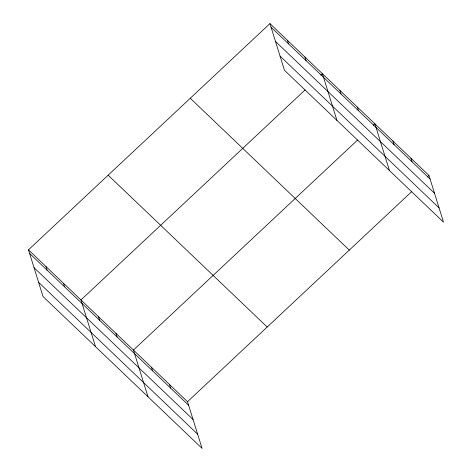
<?xml version="1.0" encoding="UTF-8"?>
<svg xmlns="http://www.w3.org/2000/svg" width="472" height="472" viewBox="0 0 472 472"><rect width="100%" height="100%" fill="white"/><g stroke="black" fill="none" stroke-linecap="round" stroke-linejoin="round"><path stroke-width="0.71" d="M28.485 249.847L187.52 401.69L202.063 448.4L43.035 296.558L28.485 249.847L269.937 23.6L428.965 175.442L443.515 222.153L284.48 70.31L269.937 23.6M305.118 89.916L80.966 299.956L95.515 346.666M320.842 75.184L322.417 73.709L336.961 120.419M357.593 140.025L133.446 350.065L147.996 396.775M373.322 125.292L374.892 123.817L389.441 170.528M187.52 401.69L411.667 191.656M427.39 176.917L428.965 175.442M271.058 27.211L430.086 179.053M275.489 41.43L434.517 193.278M280.055 56.085L439.084 207.928M190.257 98.259L349.286 250.107M108.165 175.183L267.193 327.031M29.612 253.452L188.641 405.3M34.043 267.677L193.072 419.519M38.604 282.333L197.632 434.175M410.941 158.238L412.062 161.843M392.916 141.028L394.043 144.633M357.398 107.115L358.525 110.725M339.905 90.412L341.032 94.022M304.924 57.006L306.045 60.617M287.43 40.303L288.551 43.914M169.495 384.479L170.616 388.09M151.471 367.275L152.592 370.88M115.953 333.362L117.08 336.967M98.459 316.659L99.586 320.264M63.472 283.253L64.599 286.858M45.979 266.55L47.106 270.155"/></g></svg>
